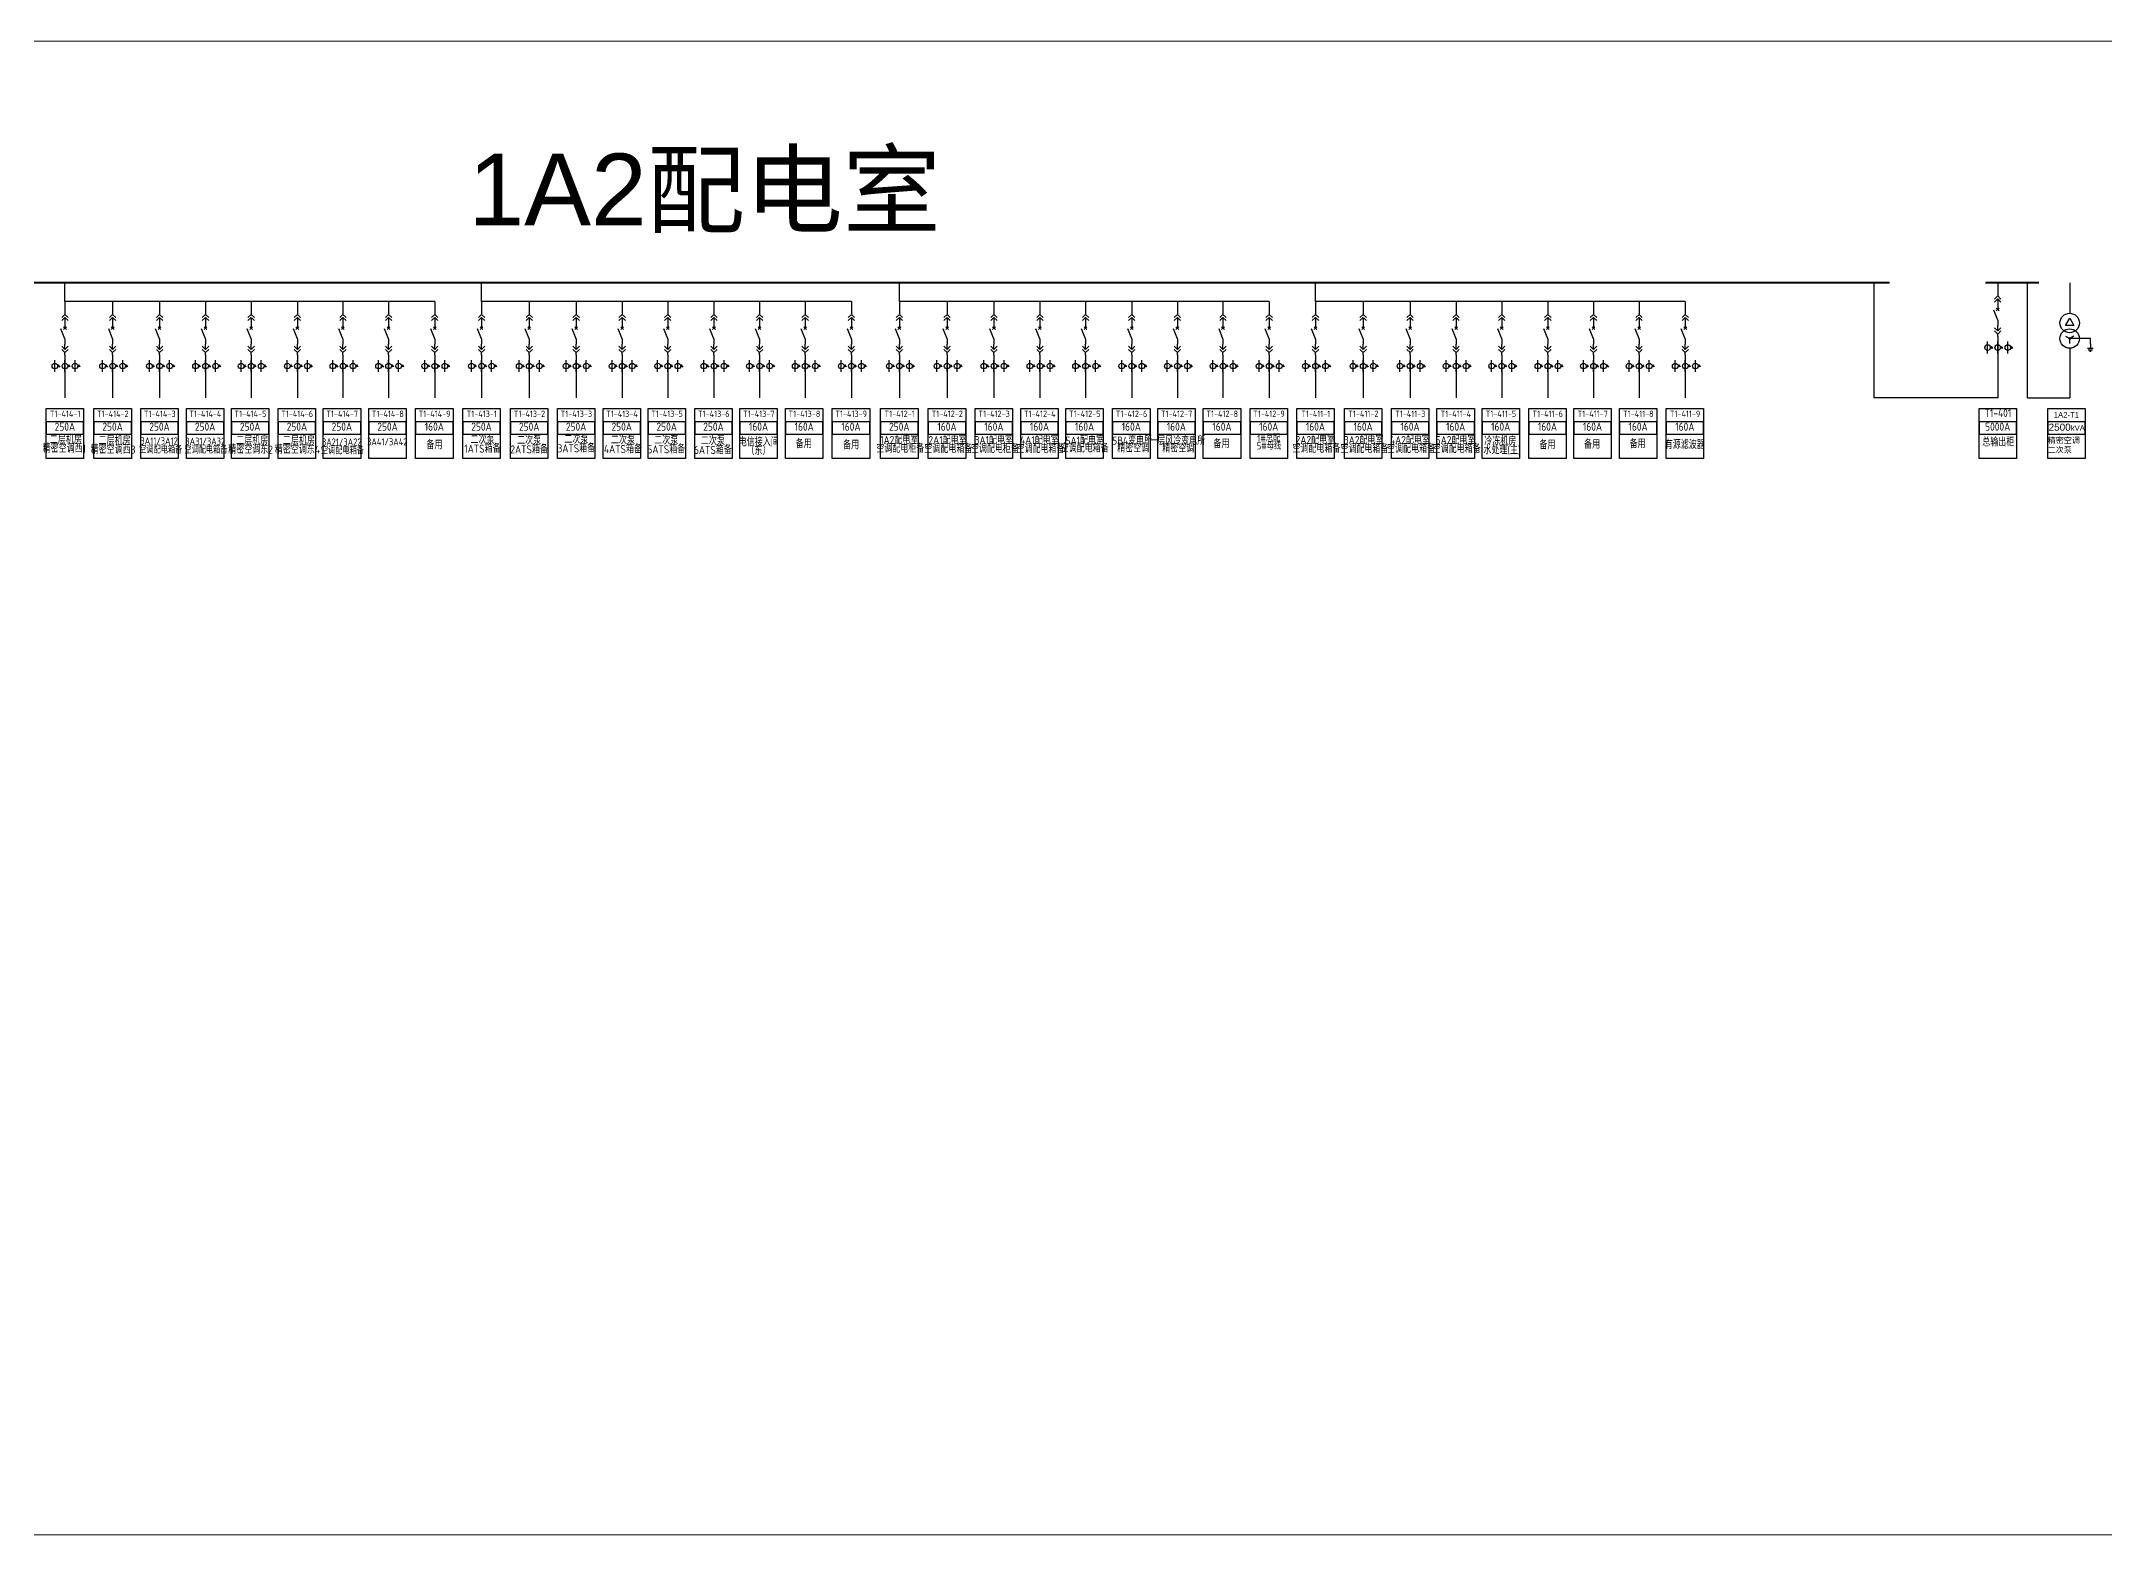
# Model space of a CAD drawing. Header units: millimetres. Extents: x -3460 to -460, y 6070 to 9130.
# Drawn here: x -1748.8 to -1461.6, y 8429.2 to 8637.1 of the extents above; entities that cross this region are included whole.
import ezdxf
from ezdxf.enums import TextEntityAlignment as Align

# ---------------------------------------------------------------- set-up
doc = ezdxf.new("R2010")
doc.units = ezdxf.units.MM
doc.header["$LTSCALE"] = 1000
doc.header["$MEASUREMENT"] = 0
doc.linetypes.add('CENTER', pattern=[2, 1.25, -0.25, 0.25, -0.25])
doc.linetypes.add('CONTINOUS', pattern=[0])
doc.styles.add('HZSONG', font='gbenor.shx', dxfattribs={"height": 1200, "bigfont": 'gbcbig.shx'})
doc.styles.get("Standard").update_dxf_attribs({"font": 'arial.ttf'})

# ---------------------------------------------------------------- blocks, each defined once
blk = doc.blocks.new('DYDQAA05')
at = {"color": 0}
blk.add_lwpolyline([(0, 0), (0, -7)], dxfattribs=at)
blk = doc.blocks.new('DYDQAA03')
at = {"color": 0}
for points in [[(0, 0), (0, -1.5)], [(-2.1, -3.6), (0, -1.5)], [(-2.1, -5.6), (0, -3.5)], [(2.1, -3.6), (0, -1.5)], [(2.1, -5.6), (0, -3.5)], [(0, -3.5), (0, -7)]]:
    blk.add_lwpolyline(points, dxfattribs=at)
blk = doc.blocks.new('DYDQAA09')
at = {"color": 0}
blk.add_lwpolyline([(0, 0), (0, -3.5)], dxfattribs=at)
blk.add_lwpolyline([(0, 0), (0, -3.5)], dxfattribs=at)
blk.add_lwpolyline([(0, 0), (0, -3.5)], dxfattribs=at)
blk.add_lwpolyline([(0, 0), (0, -3.5)], dxfattribs=at)
blk.add_lwpolyline([(0, 0), (0, -3.5)], dxfattribs=at)
blk.add_lwpolyline([(0, 0), (0, -3.5)], dxfattribs=at)
blk.add_lwpolyline([(0, 0), (0, -3.5)], dxfattribs=at)
blk.add_lwpolyline([(0, 0), (0, -3.5)], dxfattribs=at)
blk.add_lwpolyline([(0, 0), (0, -3.5)], dxfattribs=at)
blk = doc.blocks.new('DYDQ0201')
at = {"color": 0}
for points in [[(0.9, -0.9), (-0.9, 0.9)], [(-0.9, -0.9), (0.9, 0.9)], [(0, -7), (-2.6, -0.4)]]:
    blk.add_lwpolyline(points, dxfattribs=at)
blk = doc.blocks.new('DYDQAA04')
at = {"color": 0}
for points in [[(0, -3.5), (0, 0)], [(-2.1, -1.4), (0, -3.5)], [(-2.1, -3.4), (0, -5.5)], [(2.1, -1.4), (0, -3.5)], [(2.1, -3.4), (0, -5.5)], [(0, -7), (0, -5.5)]]:
    blk.add_lwpolyline(points, dxfattribs=at)
blk = doc.blocks.new('A$C03DD39B5')
for p, q in [((417, 475), (283, 392)), ((417, 422), (283, 339)), ((350, 333), (350, 467))]:
    blk.add_line(p, q)
blk.add_lwpolyline([(700, 167), (0, 167)])
blk.add_circle((350, 167), 167)

msp = doc.modelspace()

# ---------------------------------------------------------------- linework, layer by layer
for p, q in [((-1745.55, 8600.89, -2044.76), (-1745.55, 8603.47, -661.48)), ((-1745.55, 8600.89, -2044.76), (-1745.55, 8603.47, -661.48)), ((-1687.55, 8600.89, -2044.76), (-1687.55, 8603.47, -661.48)), ((-1687.55, 8600.89, -2044.76), (-1687.55, 8603.47, -661.48)), ((-1629.39, 8600.89, -2044.76), (-1629.39, 8603.47, -661.48)), ((-1629.39, 8600.89, -2044.76), (-1629.39, 8603.47, -661.48)), ((-1571.46, 8600.89, -2044.76), (-1571.46, 8603.47, -661.48)), ((-1571.46, 8600.89, -2044.76), (-1571.46, 8603.47, -661.48)), ((-1493.69, 8587.45, 156.41), (-1493.69, 8603.47, 156.41)), ((-1472.33, 8587.45, -3019.12), (-1472.33, 8603.47, -1233.73)), ((-1694.07, 8600.89, -2044.81), (-1745.55, 8600.89, -2044.81)), ((-1636.07, 8600.89, -2044.81), (-1687.55, 8600.89, -2044.81)), ((-1577.91, 8600.89, -2044.81), (-1629.39, 8600.89, -2044.81)), ((-1519.98, 8600.89, -2044.81), (-1571.46, 8600.89, -2044.81)), ((-1476.49, 8595.23, -817.9), (-1476.49, 8593.59, -817.9)), ((-1745.55, 8592.65, 156.41), (-1745.55, 8591.01, 156.41)), ((-1738.91, 8592.65, 156.41), (-1738.91, 8591.01, 156.41)), ((-1732.38, 8592.65, 156.41), (-1732.38, 8591.01, 156.41)), ((-1725.98, 8592.65, 156.41), (-1725.98, 8591.01, 156.41)), ((-1719.63, 8592.65, 156.41), (-1719.63, 8591.01, 156.41)), ((-1713.2, 8592.65, 156.41), (-1713.2, 8591.01, 156.41)), ((-1706.85, 8592.65, 156.41), (-1706.85, 8591.01, 156.41)), ((-1700.5, 8592.65, 156.41), (-1700.5, 8591.01, 156.41)), ((-1694.07, 8592.65, 156.41), (-1694.07, 8591.01, 156.41)), ((-1687.55, 8592.65, 156.41), (-1687.55, 8591.01, 156.41)), ((-1680.92, 8592.65, 156.41), (-1680.92, 8591.01, 156.41)), ((-1674.39, 8592.65, 156.41), (-1674.39, 8591.01, 156.41)), ((-1667.98, 8592.65, 156.41), (-1667.98, 8591.01, 156.41)), ((-1661.63, 8592.65, 156.41), (-1661.63, 8591.01, 156.41)), ((-1655.2, 8592.65, 156.41), (-1655.2, 8591.01, 156.41)), ((-1648.85, 8592.65, 156.41), (-1648.85, 8591.01, 156.41)), ((-1642.5, 8592.65, 156.41), (-1642.5, 8591.01, 156.41)), ((-1636.07, 8592.65, 156.41), (-1636.07, 8591.01, 156.41)), ((-1629.39, 8592.65, 156.41), (-1629.39, 8591.01, 156.41)), ((-1622.75, 8592.65, 156.41), (-1622.75, 8591.01, 156.41)), ((-1616.22, 8592.65, 156.41), (-1616.22, 8591.01, 156.41)), ((-1609.82, 8592.65, 156.41), (-1609.82, 8591.01, 156.41)), ((-1603.47, 8592.65, 156.41), (-1603.47, 8591.01, 156.41)), ((-1597.04, 8592.65, 156.41), (-1597.04, 8591.01, 156.41)), ((-1590.69, 8592.65, 156.41), (-1590.69, 8591.01, 156.41)), ((-1584.34, 8592.65, 156.41), (-1584.34, 8591.01, 156.41)), ((-1577.91, 8592.65, 156.41), (-1577.91, 8591.01, 156.41)), ((-1571.46, 8592.65, 156.41), (-1571.46, 8591.01, 156.41)), ((-1564.82, 8592.65, 156.41), (-1564.82, 8591.01, 156.41)), ((-1558.29, 8592.65, 156.41), (-1558.29, 8591.01, 156.41)), ((-1551.89, 8592.65, 156.41), (-1551.89, 8591.01, 156.41)), ((-1545.54, 8592.65, 156.41), (-1545.54, 8591.01, 156.41)), ((-1539.11, 8592.65, 156.41), (-1539.11, 8591.01, 156.41)), ((-1532.76, 8592.65, 156.41), (-1532.76, 8591.01, 156.41)), ((-1526.41, 8592.65, 156.41), (-1526.41, 8591.01, 156.41)), ((-1519.98, 8592.65, 156.41), (-1519.98, 8591.01, 156.41)), ((-1476.49, 8593.59, -817.9), (-1476.49, 8587.45, -817.9)), ((-1745.55, 8591.01, 156.41), (-1745.55, 8587.45, 156.41)), ((-1738.91, 8591.01, 156.41), (-1738.91, 8587.45, 156.41)), ((-1732.38, 8591.01, 156.41), (-1732.38, 8587.45, 156.41)), ((-1725.98, 8591.01, 156.41), (-1725.98, 8587.45, 156.41)), ((-1719.63, 8591.01, 156.41), (-1719.63, 8587.45, 156.41)), ((-1713.2, 8591.01, 156.41), (-1713.2, 8587.45, 156.41)), ((-1706.85, 8591.01, 156.41), (-1706.85, 8587.45, 156.41)), ((-1700.5, 8591.01, 156.41), (-1700.5, 8587.45, 156.41)), ((-1694.07, 8591.01, 156.41), (-1694.07, 8587.45, 156.41)), ((-1687.55, 8591.01, 156.41), (-1687.55, 8587.45, 156.41)), ((-1680.92, 8591.01, 156.41), (-1680.92, 8587.45, 156.41)), ((-1674.39, 8591.01, 156.41), (-1674.39, 8587.45, 156.41)), ((-1667.98, 8591.01, 156.41), (-1667.98, 8587.45, 156.41)), ((-1661.63, 8591.01, 156.41), (-1661.63, 8587.45, 156.41)), ((-1655.2, 8591.01, 156.41), (-1655.2, 8587.45, 156.41)), ((-1648.85, 8591.01, 156.41), (-1648.85, 8587.45, 156.41)), ((-1642.5, 8591.01, 156.41), (-1642.5, 8587.45, 156.41)), ((-1636.07, 8591.01, 156.41), (-1636.07, 8587.45, 156.41)), ((-1629.39, 8591.01, 156.41), (-1629.39, 8587.45, 156.41)), ((-1622.75, 8591.01, 156.41), (-1622.75, 8587.45, 156.41)), ((-1616.22, 8591.01, 156.41), (-1616.22, 8587.45, 156.41)), ((-1609.82, 8591.01, 156.41), (-1609.82, 8587.45, 156.41)), ((-1603.47, 8591.01, 156.41), (-1603.47, 8587.45, 156.41)), ((-1597.04, 8591.01, 156.41), (-1597.04, 8587.45, 156.41)), ((-1590.69, 8591.01, 156.41), (-1590.69, 8587.45, 156.41)), ((-1584.34, 8591.01, 156.41), (-1584.34, 8587.45, 156.41)), ((-1577.91, 8591.01, 156.41), (-1577.91, 8587.45, 156.41)), ((-1571.46, 8591.01, 156.41), (-1571.46, 8587.45, 156.41)), ((-1564.82, 8591.01, 156.41), (-1564.82, 8587.45, 156.41)), ((-1558.29, 8591.01, 156.41), (-1558.29, 8587.45, 156.41)), ((-1551.89, 8591.01, 156.41), (-1551.89, 8587.45, 156.41)), ((-1545.54, 8591.01, 156.41), (-1545.54, 8587.45, 156.41)), ((-1539.11, 8591.01, 156.41), (-1539.11, 8587.45, 156.41)), ((-1532.76, 8591.01, 156.41), (-1532.76, 8587.45, 156.41)), ((-1526.41, 8591.01, 156.41), (-1526.41, 8587.45, 156.41)), ((-1519.98, 8591.01, 156.41), (-1519.98, 8587.45, 156.41)), ((-1476.49, 8587.45, 156.41), (-1493.69, 8587.45, 156.41)), ((-1472.33, 8587.45, -3019.12), (-1466.47, 8587.45, -3019.12)), ((-1522.64, 8585.96, -661.53), (-1517.43, 8585.96, -661.53))]:
    msp.add_line(p, q)
at = {"color": 0}
for p, q in [((-1466.47, 8603.47, 1591.82), (-1466.47, 8599.23, -3019.12)), ((-1467.06, 8597.54, -3019.12), (-1466.47, 8598.55, -3019.12)), ((-1467.06, 8597.54, -3019.12), (-1466.47, 8598.55, -3019.12)), ((-1466.47, 8598.55, -3019.12), (-1465.89, 8597.54, -3019.12)), ((-1465.89, 8597.54, -3019.12), (-1467.06, 8597.54, -3019.12)), ((-1467.06, 8596.05, -3019.12), (-1466.47, 8595.71, -3019.12)), ((-1466.48, 8595.81, -3019.12), (-1466.57, 8595.72, -3019.12)), ((-1466.44, 8595.81, -3019.12), (-1466.57, 8595.68, -3019.12)), ((-1466.42, 8595.8, -3019.12), (-1466.56, 8595.66, -3019.12)), ((-1466.51, 8595.8, -3019.12), (-1466.56, 8595.75, -3019.12)), ((-1466.4, 8595.78, -3019.12), (-1466.54, 8595.63, -3019.12)), ((-1466.39, 8595.76, -3019.12), (-1466.52, 8595.62, -3019.12)), ((-1466.37, 8595.73, -3019.12), (-1466.49, 8595.61, -3019.12)), ((-1465.89, 8596.05, -3019.12), (-1466.47, 8595.71, -3019.12)), ((-1466.37, 8595.71, -3019.12), (-1466.47, 8595.61, -3019.12)), ((-1466.47, 8595.03, -3019.12), (-1466.47, 8595.71, -3019.12)), ((-1463.58, 8595.71, -3019.12), (-1466.47, 8595.71, -3019.12)), ((-1466.47, 8594.36, -3019.12), (-1466.47, 8587.45, -3019.12))]:
    msp.add_line(p, q, dxfattribs=at)
at = {"color": 7, "linetype": 'CENTER', "ltscale": 0.5}
msp.add_line((-1463.58, 8594.97, -3019.12), (-1463.58, 8595.71, -3019.12), dxfattribs=at)
at = {"color": 7}
for p, q in [((-1463.99, 8594.36, -3019.12), (-1463.18, 8594.36, -3019.12)), ((-1463.89, 8594.15, -3019.12), (-1463.28, 8594.15, -3019.12)), ((-1463.69, 8593.95, -3019.12), (-1463.48, 8593.95, -3019.12))]:
    msp.add_line(p, q, dxfattribs=at)
at = {"color": 1, "lineweight": 13, "ltscale": 0.001071}
msp.add_lwpolyline([(-2600.55, 8637.09), (-1439.27, 8637.09), (-1439.27, 8429.22), (-2600.55, 8429.22)], close=True, dxfattribs=at)
at = {"color": 1, "lineweight": 40, "ltscale": 100}
for points, elevation in [([(-1491.57, 8603.47), (-1873.65, 8603.47), (-1873.65, 8603.47)], -661.48), ([(-1470.78, 8603.47), (-1478.15, 8603.47), (-1478.15, 8603.47)], -817.9)]:
    msp.add_lwpolyline(points, dxfattribs=dict(at, elevation=elevation))
at = {"color": 7, "elevation": -3019.12}
msp.add_lwpolyline([(-1463.58, 8594.97), (-1463.58, 8594.36)], dxfattribs=at)
for points, elevation in [([(-1748.16, 8585.96), (-1742.95, 8585.96), (-1742.95, 8579.01), (-1748.16, 8579.01)], -661.53), ([(-1748.16, 8582.41), (-1742.95, 8582.41), (-1742.95, 8584.14), (-1748.16, 8584.14)], -661.53), ([(-1741.52, 8585.96), (-1736.31, 8585.96), (-1736.31, 8579.01), (-1741.52, 8579.01)], -661.53), ([(-1741.52, 8582.41), (-1736.31, 8582.41), (-1736.31, 8584.14), (-1741.52, 8584.14)], -661.53), ([(-1734.99, 8585.96), (-1729.78, 8585.96), (-1729.78, 8579.01), (-1734.99, 8579.01)], -661.53), ([(-1734.99, 8582.41), (-1729.78, 8582.41), (-1729.78, 8584.14), (-1734.99, 8584.14)], -661.53), ([(-1728.64, 8585.96), (-1723.43, 8585.96), (-1723.43, 8579.01), (-1728.64, 8579.01)], -661.53), ([(-1728.64, 8582.41), (-1723.43, 8582.41), (-1723.43, 8584.14), (-1728.64, 8584.14)], -661.53), ([(-1722.37, 8585.96), (-1717.16, 8585.96), (-1717.16, 8579.01), (-1722.37, 8579.01)], -661.53), ([(-1722.37, 8582.41), (-1717.16, 8582.41), (-1717.16, 8584.14), (-1722.37, 8584.14)], -661.53), ([(-1715.86, 8585.96), (-1710.65, 8585.96), (-1710.65, 8579.01), (-1715.86, 8579.01)], -661.53), ([(-1715.86, 8582.41), (-1710.65, 8582.41), (-1710.65, 8584.14), (-1715.86, 8584.14)], -661.53), ([(-1709.59, 8585.96), (-1704.38, 8585.96), (-1704.38, 8579.01), (-1709.59, 8579.01)], -661.53), ([(-1709.59, 8582.41), (-1704.38, 8582.41), (-1704.38, 8584.14), (-1709.59, 8584.14)], -661.53), ([(-1703.24, 8585.96), (-1698.03, 8585.96), (-1698.03, 8579.01), (-1703.24, 8579.01)], -661.53), ([(-1703.24, 8582.41), (-1698.03, 8582.41), (-1698.03, 8584.14), (-1703.24, 8584.14)], -661.53), ([(-1696.73, 8585.96), (-1691.52, 8585.96), (-1691.52, 8579.01), (-1696.73, 8579.01)], -661.53), ([(-1696.73, 8582.41), (-1691.52, 8582.41), (-1691.52, 8584.14), (-1696.73, 8584.14)], -661.53), ([(-1690.16, 8585.96), (-1684.95, 8585.96), (-1684.95, 8579.01), (-1690.16, 8579.01)], -661.53), ([(-1690.16, 8582.41), (-1684.95, 8582.41), (-1684.95, 8584.14), (-1690.16, 8584.14)], -661.53), ([(-1683.52, 8585.96), (-1678.31, 8585.96), (-1678.31, 8579.01), (-1683.52, 8579.01)], -661.53), ([(-1683.52, 8582.41), (-1678.31, 8582.41), (-1678.31, 8584.14), (-1683.52, 8584.14)], -661.53), ([(-1676.99, 8585.96), (-1671.78, 8585.96), (-1671.78, 8579.01), (-1676.99, 8579.01)], -661.53), ([(-1676.99, 8582.41), (-1671.78, 8582.41), (-1671.78, 8584.14), (-1676.99, 8584.14)], -661.53), ([(-1670.64, 8585.96), (-1665.43, 8585.96), (-1665.43, 8579.01), (-1670.64, 8579.01)], -661.53), ([(-1670.64, 8582.41), (-1665.43, 8582.41), (-1665.43, 8584.14), (-1670.64, 8584.14)], -661.53), ([(-1664.37, 8585.96), (-1659.16, 8585.96), (-1659.16, 8579.01), (-1664.37, 8579.01)], -661.53), ([(-1664.37, 8582.41), (-1659.16, 8582.41), (-1659.16, 8584.14), (-1664.37, 8584.14)], -661.53), ([(-1657.86, 8585.96), (-1652.65, 8585.96), (-1652.65, 8579.01), (-1657.86, 8579.01)], -661.53), ([(-1657.86, 8582.41), (-1652.65, 8582.41), (-1652.65, 8584.14), (-1657.86, 8584.14)], -661.53), ([(-1651.59, 8585.96), (-1646.39, 8585.96), (-1646.39, 8579.01), (-1651.59, 8579.01)], -661.53), ([(-1651.59, 8582.41), (-1646.39, 8582.41), (-1646.39, 8584.14), (-1651.59, 8584.14)], -661.53), ([(-1645.24, 8585.96), (-1640.03, 8585.96), (-1640.03, 8579.01), (-1645.24, 8579.01)], -661.53), ([(-1645.24, 8582.41), (-1640.03, 8582.41), (-1640.03, 8584.14), (-1645.24, 8584.14)], -661.53), ([(-1638.73, 8585.96), (-1633.52, 8585.96), (-1633.52, 8579.01), (-1638.73, 8579.01)], -661.53), ([(-1638.73, 8582.41), (-1633.52, 8582.41), (-1633.52, 8584.14), (-1638.73, 8584.14)], -661.53), ([(-1632, 8585.96), (-1626.79, 8585.96), (-1626.79, 8579.01), (-1632, 8579.01)], -661.53), ([(-1632, 8582.41), (-1626.79, 8582.41), (-1626.79, 8584.14), (-1632, 8584.14)], -661.53), ([(-1625.36, 8585.96), (-1620.15, 8585.96), (-1620.15, 8579.01), (-1625.36, 8579.01)], -661.53), ([(-1625.36, 8582.41), (-1620.15, 8582.41), (-1620.15, 8584.14), (-1625.36, 8584.14)], -661.53), ([(-1618.83, 8585.96), (-1613.62, 8585.96), (-1613.62, 8579.01), (-1618.83, 8579.01)], -661.53), ([(-1618.83, 8582.41), (-1613.62, 8582.41), (-1613.62, 8584.14), (-1618.83, 8584.14)], -661.53), ([(-1612.48, 8585.96), (-1607.27, 8585.96), (-1607.27, 8579.01), (-1612.48, 8579.01)], -661.53), ([(-1612.48, 8582.41), (-1607.27, 8582.41), (-1607.27, 8584.14), (-1612.48, 8584.14)], -661.53), ([(-1606.21, 8585.96), (-1601, 8585.96), (-1601, 8579.01), (-1606.21, 8579.01)], -661.53), ([(-1606.21, 8582.41), (-1601, 8582.41), (-1601, 8584.14), (-1606.21, 8584.14)], -661.53), ([(-1599.7, 8585.96), (-1594.49, 8585.96), (-1594.49, 8579.01), (-1599.7, 8579.01)], -661.53), ([(-1599.7, 8582.41), (-1594.49, 8582.41), (-1594.49, 8584.14), (-1599.7, 8584.14)], -661.53), ([(-1593.43, 8585.96), (-1588.22, 8585.96), (-1588.22, 8579.01), (-1593.43, 8579.01)], -661.53), ([(-1593.43, 8582.41), (-1588.22, 8582.41), (-1588.22, 8584.14), (-1593.43, 8584.14)], -661.53), ([(-1587.08, 8585.96), (-1581.87, 8585.96), (-1581.87, 8579.01), (-1587.08, 8579.01)], -661.53), ([(-1587.08, 8582.41), (-1581.87, 8582.41), (-1581.87, 8584.14), (-1587.08, 8584.14)], -661.53), ([(-1580.57, 8585.96), (-1575.36, 8585.96), (-1575.36, 8579.01), (-1580.57, 8579.01)], -661.53), ([(-1580.57, 8582.41), (-1575.36, 8582.41), (-1575.36, 8584.14), (-1580.57, 8584.14)], -661.53), ([(-1574.07, 8585.96), (-1568.86, 8585.96), (-1568.86, 8579.01), (-1574.07, 8579.01)], -661.53), ([(-1574.07, 8582.41), (-1568.86, 8582.41), (-1568.86, 8584.14), (-1574.07, 8584.14)], -661.53), ([(-1567.43, 8585.96), (-1562.22, 8585.96), (-1562.22, 8579.01), (-1567.43, 8579.01)], -661.53), ([(-1567.43, 8582.41), (-1562.22, 8582.41), (-1562.22, 8584.14), (-1567.43, 8584.14)], -661.53), ([(-1560.9, 8585.96), (-1555.69, 8585.96), (-1555.69, 8579.01), (-1560.9, 8579.01)], -661.53), ([(-1560.9, 8582.41), (-1555.69, 8582.41), (-1555.69, 8584.14), (-1560.9, 8584.14)], -661.53), ([(-1554.55, 8585.96), (-1549.34, 8585.96), (-1549.34, 8579.01), (-1554.55, 8579.01)], -661.53), ([(-1554.55, 8582.41), (-1549.34, 8582.41), (-1549.34, 8584.14), (-1554.55, 8584.14)], -661.53), ([(-1548.28, 8585.96), (-1543.07, 8585.96), (-1543.07, 8579.01), (-1548.28, 8579.01)], -661.53), ([(-1548.28, 8582.41), (-1543.07, 8582.41), (-1543.07, 8584.14), (-1548.28, 8584.14)], -661.53), ([(-1541.77, 8585.96), (-1536.56, 8585.96), (-1536.56, 8579.01), (-1541.77, 8579.01)], -661.53), ([(-1541.77, 8582.41), (-1536.56, 8582.41), (-1536.56, 8584.14), (-1541.77, 8584.14)], -661.53), ([(-1535.5, 8585.96), (-1530.29, 8585.96), (-1530.29, 8579.01), (-1535.5, 8579.01)], -661.53), ([(-1535.5, 8582.41), (-1530.29, 8582.41), (-1530.29, 8584.14), (-1535.5, 8584.14)], -661.53), ([(-1529.15, 8585.96), (-1523.94, 8585.96), (-1523.94, 8579.01), (-1529.15, 8579.01)], -661.53), ([(-1529.15, 8582.41), (-1523.94, 8582.41), (-1523.94, 8584.14), (-1529.15, 8584.14)], -661.53), ([(-1522.64, 8582.41), (-1517.43, 8582.41), (-1517.43, 8584.14), (-1522.64, 8584.14)], -661.53), ([(-1479.09, 8585.96), (-1473.88, 8585.96), (-1473.88, 8579.01), (-1479.09, 8579.01)], -1635.84), ([(-1479.09, 8582.41), (-1473.88, 8582.41), (-1473.88, 8584.14), (-1479.09, 8584.14)], -1635.84), ([(-1469.53, 8585.96), (-1464.32, 8585.96), (-1464.32, 8579.01), (-1469.53, 8579.01)], -1479.42), ([(-1469.53, 8582.41), (-1464.32, 8582.41), (-1464.32, 8584.14), (-1469.53, 8584.14)], -1479.42)]:
    msp.add_lwpolyline(points, close=True, dxfattribs=dict(elevation=elevation))
at = {"elevation": -661.53}
msp.add_lwpolyline([(-1517.43, 8585.96), (-1517.43, 8579.01), (-1522.64, 8579.01), (-1522.64, 8585.96)], dxfattribs=at)
at = {"color": 0, "linetype": 'CONTINOUS'}
for centre in [(-1466.47, 8597.88, -3019.12), (-1466.47, 8595.71, -3019.12)]:
    msp.add_circle(centre, 1.35, dxfattribs=at)
at = {"color": 0}
msp.add_circle((-1466.47, 8595.71, -3019.12), 0.101, dxfattribs=at)

# ---------------------------------------------------------------- block references
at = {"xscale": 0.2128962921302706, "yscale": 0.2128962921302706, "zscale": 0.2128962921302706}
for name, p in [('DYDQAA05', (-1476.49, 8603.47, -3019.12)), ('DYDQAA05', (-1745.55, 8600.89, -2044.81)), ('DYDQAA05', (-1738.91, 8600.89, -2044.81)), ('DYDQAA05', (-1732.38, 8600.89, -2044.81)), ('DYDQAA05', (-1725.98, 8600.89, -2044.81)), ('DYDQAA05', (-1719.63, 8600.89, -2044.81)), ('DYDQAA05', (-1713.2, 8600.89, -2044.81)), ('DYDQAA05', (-1706.85, 8600.89, -2044.81)), ('DYDQAA05', (-1700.5, 8600.89, -2044.81)), ('DYDQAA05', (-1694.07, 8600.89, -2044.81)), ('DYDQAA05', (-1687.55, 8600.89, -2044.81)), ('DYDQAA05', (-1680.92, 8600.89, -2044.81)), ('DYDQAA05', (-1674.39, 8600.89, -2044.81)), ('DYDQAA05', (-1667.98, 8600.89, -2044.81)), ('DYDQAA05', (-1661.63, 8600.89, -2044.81)), ('DYDQAA05', (-1655.2, 8600.89, -2044.81)), ('DYDQAA05', (-1648.85, 8600.89, -2044.81)), ('DYDQAA05', (-1642.5, 8600.89, -2044.81)), ('DYDQAA05', (-1636.07, 8600.89, -2044.81)), ('DYDQAA05', (-1629.39, 8600.89, -2044.81)), ('DYDQAA05', (-1622.75, 8600.89, -2044.81)), ('DYDQAA05', (-1616.22, 8600.89, -2044.81)), ('DYDQAA05', (-1609.82, 8600.89, -2044.81)), ('DYDQAA05', (-1603.47, 8600.89, -2044.81)), ('DYDQAA05', (-1597.04, 8600.89, -2044.81)), ('DYDQAA05', (-1590.69, 8600.89, -2044.81)), ('DYDQAA05', (-1584.34, 8600.89, -2044.81)), ('DYDQAA05', (-1577.91, 8600.89, -2044.81)), ('DYDQAA05', (-1571.46, 8600.89, -2044.81)), ('DYDQAA05', (-1564.82, 8600.89, -2044.81)), ('DYDQAA05', (-1558.29, 8600.89, -2044.81)), ('DYDQAA05', (-1551.89, 8600.89, -2044.81)), ('DYDQAA05', (-1545.54, 8600.89, -2044.81)), ('DYDQAA05', (-1539.11, 8600.89, -2044.81)), ('DYDQAA05', (-1532.76, 8600.89, -2044.81)), ('DYDQAA05', (-1526.41, 8600.89, -2044.81)), ('DYDQAA05', (-1519.98, 8600.89, -2044.81)), ('DYDQAA03', (-1476.49, 8601.98, -3019.12)), ('DYDQAA03', (-1745.55, 8599.4, -2044.81)), ('DYDQAA09', (-1745.55, 8597.91, -2044.81)), ('DYDQAA03', (-1738.91, 8599.4, -2044.81)), ('DYDQAA09', (-1738.91, 8597.91, -2044.81)), ('DYDQAA03', (-1732.38, 8599.4, -2044.81)), ('DYDQAA09', (-1732.38, 8597.91, -2044.81)), ('DYDQAA03', (-1725.98, 8599.4, -2044.81)), ('DYDQAA09', (-1725.98, 8597.91, -2044.81)), ('DYDQAA03', (-1719.63, 8599.4, -2044.81)), ('DYDQAA09', (-1719.63, 8597.91, -2044.81)), ('DYDQAA03', (-1713.2, 8599.4, -2044.81)), ('DYDQAA09', (-1713.2, 8597.91, -2044.81)), ('DYDQAA03', (-1706.85, 8599.4, -2044.81)), ('DYDQAA09', (-1706.85, 8597.91, -2044.81)), ('DYDQAA03', (-1700.5, 8599.4, -2044.81)), ('DYDQAA09', (-1700.5, 8597.91, -2044.81)), ('DYDQAA03', (-1694.07, 8599.4, -2044.81)), ('DYDQAA09', (-1694.07, 8597.91, -2044.81)), ('DYDQAA03', (-1687.55, 8599.4, -2044.81)), ('DYDQAA09', (-1687.55, 8597.91, -2044.81)), ('DYDQAA03', (-1680.92, 8599.4, -2044.81)), ('DYDQAA09', (-1680.92, 8597.91, -2044.81)), ('DYDQAA03', (-1674.39, 8599.4, -2044.81)), ('DYDQAA09', (-1674.39, 8597.91, -2044.81)), ('DYDQAA03', (-1667.98, 8599.4, -2044.81)), ('DYDQAA09', (-1667.98, 8597.91, -2044.81)), ('DYDQAA03', (-1661.63, 8599.4, -2044.81)), ('DYDQAA09', (-1661.63, 8597.91, -2044.81)), ('DYDQAA03', (-1655.2, 8599.4, -2044.81)), ('DYDQAA09', (-1655.2, 8597.91, -2044.81)), ('DYDQAA03', (-1648.85, 8599.4, -2044.81)), ('DYDQAA09', (-1648.85, 8597.91, -2044.81)), ('DYDQAA03', (-1642.5, 8599.4, -2044.81)), ('DYDQAA09', (-1642.5, 8597.91, -2044.81)), ('DYDQAA03', (-1636.07, 8599.4, -2044.81)), ('DYDQAA09', (-1636.07, 8597.91, -2044.81)), ('DYDQAA03', (-1629.39, 8599.4, -2044.81)), ('DYDQAA09', (-1629.39, 8597.91, -2044.81)), ('DYDQAA03', (-1622.75, 8599.4, -2044.81)), ('DYDQAA09', (-1622.75, 8597.91, -2044.81)), ('DYDQAA03', (-1616.22, 8599.4, -2044.81)), ('DYDQAA09', (-1616.22, 8597.91, -2044.81)), ('DYDQAA03', (-1609.82, 8599.4, -2044.81)), ('DYDQAA09', (-1609.82, 8597.91, -2044.81)), ('DYDQAA03', (-1603.47, 8599.4, -2044.81)), ('DYDQAA09', (-1603.47, 8597.91, -2044.81)), ('DYDQAA03', (-1597.04, 8599.4, -2044.81)), ('DYDQAA09', (-1597.04, 8597.91, -2044.81)), ('DYDQAA03', (-1590.69, 8599.4, -2044.81)), ('DYDQAA09', (-1590.69, 8597.91, -2044.81)), ('DYDQAA03', (-1584.34, 8599.4, -2044.81)), ('DYDQAA09', (-1584.34, 8597.91, -2044.81)), ('DYDQAA03', (-1577.91, 8599.4, -2044.81)), ('DYDQAA09', (-1577.91, 8597.91, -2044.81)), ('DYDQAA03', (-1571.46, 8599.4, -2044.81)), ('DYDQAA09', (-1571.46, 8597.91, -2044.81)), ('DYDQAA03', (-1564.82, 8599.4, -2044.81)), ('DYDQAA09', (-1564.82, 8597.91, -2044.81)), ('DYDQAA03', (-1558.29, 8599.4, -2044.81)), ('DYDQAA09', (-1558.29, 8597.91, -2044.81)), ('DYDQAA03', (-1551.89, 8599.4, -2044.81)), ('DYDQAA09', (-1551.89, 8597.91, -2044.81)), ('DYDQAA03', (-1545.54, 8599.4, -2044.81)), ('DYDQAA09', (-1545.54, 8597.91, -2044.81)), ('DYDQAA03', (-1539.11, 8599.4, -2044.81)), ('DYDQAA09', (-1539.11, 8597.91, -2044.81)), ('DYDQAA03', (-1532.76, 8599.4, -2044.81)), ('DYDQAA09', (-1532.76, 8597.91, -2044.81)), ('DYDQAA03', (-1526.41, 8599.4, -2044.81)), ('DYDQAA09', (-1526.41, 8597.91, -2044.81)), ('DYDQAA03', (-1519.98, 8599.4, -2044.81)), ('DYDQAA09', (-1519.98, 8597.91, -2044.81)), ('DYDQ0201', (-1476.49, 8599.75, -3019.12)), ('DYDQAA09', (-1476.49, 8600.49, -3019.12)), ('DYDQAA09', (-1476.49, 8598.26, -3019.12)), ('DYDQ0201', (-1745.55, 8597.17, -2044.81)), ('DYDQAA04', (-1745.55, 8594.93, -2044.81)), ('DYDQAA09', (-1745.55, 8595.68, -2044.81)), ('DYDQ0201', (-1738.91, 8597.17, -2044.81)), ('DYDQAA04', (-1738.91, 8594.93, -2044.81)), ('DYDQAA09', (-1738.91, 8595.68, -2044.81)), ('DYDQ0201', (-1732.38, 8597.17, -2044.81)), ('DYDQAA04', (-1732.38, 8594.93, -2044.81)), ('DYDQAA09', (-1732.38, 8595.68, -2044.81)), ('DYDQ0201', (-1725.98, 8597.17, -2044.81)), ('DYDQAA04', (-1725.98, 8594.93, -2044.81)), ('DYDQAA09', (-1725.98, 8595.68, -2044.81)), ('DYDQ0201', (-1719.63, 8597.17, -2044.81)), ('DYDQAA04', (-1719.63, 8594.93, -2044.81)), ('DYDQAA09', (-1719.63, 8595.68, -2044.81)), ('DYDQ0201', (-1713.2, 8597.17, -2044.81)), ('DYDQAA04', (-1713.2, 8594.93, -2044.81)), ('DYDQAA09', (-1713.2, 8595.68, -2044.81)), ('DYDQ0201', (-1706.85, 8597.17, -2044.81)), ('DYDQAA04', (-1706.85, 8594.93, -2044.81)), ('DYDQAA09', (-1706.85, 8595.68, -2044.81)), ('DYDQ0201', (-1700.5, 8597.17, -2044.81)), ('DYDQAA04', (-1700.5, 8594.93, -2044.81)), ('DYDQAA09', (-1700.5, 8595.68, -2044.81)), ('DYDQ0201', (-1694.07, 8597.17, -2044.81)), ('DYDQAA04', (-1694.07, 8594.93, -2044.81)), ('DYDQAA09', (-1694.07, 8595.68, -2044.81)), ('DYDQ0201', (-1687.55, 8597.17, -2044.81)), ('DYDQAA04', (-1687.55, 8594.93, -2044.81)), ('DYDQAA09', (-1687.55, 8595.68, -2044.81)), ('DYDQ0201', (-1680.92, 8597.17, -2044.81)), ('DYDQAA04', (-1680.92, 8594.93, -2044.81)), ('DYDQAA09', (-1680.92, 8595.68, -2044.81)), ('DYDQ0201', (-1674.39, 8597.17, -2044.81)), ('DYDQAA04', (-1674.39, 8594.93, -2044.81)), ('DYDQAA09', (-1674.39, 8595.68, -2044.81)), ('DYDQ0201', (-1667.98, 8597.17, -2044.81)), ('DYDQAA04', (-1667.98, 8594.93, -2044.81)), ('DYDQAA09', (-1667.98, 8595.68, -2044.81)), ('DYDQ0201', (-1661.63, 8597.17, -2044.81)), ('DYDQAA04', (-1661.63, 8594.93, -2044.81)), ('DYDQAA09', (-1661.63, 8595.68, -2044.81)), ('DYDQ0201', (-1655.2, 8597.17, -2044.81)), ('DYDQAA04', (-1655.2, 8594.93, -2044.81)), ('DYDQAA09', (-1655.2, 8595.68, -2044.81)), ('DYDQ0201', (-1648.85, 8597.17, -2044.81)), ('DYDQAA04', (-1648.85, 8594.93, -2044.81)), ('DYDQAA09', (-1648.85, 8595.68, -2044.81)), ('DYDQ0201', (-1642.5, 8597.17, -2044.81)), ('DYDQAA04', (-1642.5, 8594.93, -2044.81)), ('DYDQAA09', (-1642.5, 8595.68, -2044.81)), ('DYDQ0201', (-1636.07, 8597.17, -2044.81)), ('DYDQAA04', (-1636.07, 8594.93, -2044.81)), ('DYDQAA09', (-1636.07, 8595.68, -2044.81)), ('DYDQ0201', (-1629.39, 8597.17, -2044.81)), ('DYDQAA04', (-1629.39, 8594.93, -2044.81)), ('DYDQAA09', (-1629.39, 8595.68, -2044.81)), ('DYDQ0201', (-1622.75, 8597.17, -2044.81)), ('DYDQAA04', (-1622.75, 8594.93, -2044.81)), ('DYDQAA09', (-1622.75, 8595.68, -2044.81)), ('DYDQ0201', (-1616.22, 8597.17, -2044.81)), ('DYDQAA04', (-1616.22, 8594.93, -2044.81)), ('DYDQAA09', (-1616.22, 8595.68, -2044.81)), ('DYDQ0201', (-1609.82, 8597.17, -2044.81)), ('DYDQAA04', (-1609.82, 8594.93, -2044.81)), ('DYDQAA09', (-1609.82, 8595.68, -2044.81)), ('DYDQ0201', (-1603.47, 8597.17, -2044.81)), ('DYDQAA04', (-1603.47, 8594.93, -2044.81)), ('DYDQAA09', (-1603.47, 8595.68, -2044.81)), ('DYDQ0201', (-1597.04, 8597.17, -2044.81)), ('DYDQAA04', (-1597.04, 8594.93, -2044.81)), ('DYDQAA09', (-1597.04, 8595.68, -2044.81)), ('DYDQ0201', (-1590.69, 8597.17, -2044.81)), ('DYDQAA04', (-1590.69, 8594.93, -2044.81)), ('DYDQAA09', (-1590.69, 8595.68, -2044.81)), ('DYDQ0201', (-1584.34, 8597.17, -2044.81)), ('DYDQAA04', (-1584.34, 8594.93, -2044.81)), ('DYDQAA09', (-1584.34, 8595.68, -2044.81)), ('DYDQ0201', (-1577.91, 8597.17, -2044.81)), ('DYDQAA04', (-1577.91, 8594.93, -2044.81)), ('DYDQAA09', (-1577.91, 8595.68, -2044.81)), ('DYDQ0201', (-1571.46, 8597.17, -2044.81)), ('DYDQAA04', (-1571.46, 8594.93, -2044.81)), ('DYDQAA09', (-1571.46, 8595.68, -2044.81)), ('DYDQ0201', (-1564.82, 8597.17, -2044.81)), ('DYDQAA04', (-1564.82, 8594.93, -2044.81)), ('DYDQAA09', (-1564.82, 8595.68, -2044.81)), ('DYDQ0201', (-1558.29, 8597.17, -2044.81)), ('DYDQAA04', (-1558.29, 8594.93, -2044.81)), ('DYDQAA09', (-1558.29, 8595.68, -2044.81)), ('DYDQ0201', (-1551.89, 8597.17, -2044.81)), ('DYDQAA04', (-1551.89, 8594.93, -2044.81)), ('DYDQAA09', (-1551.89, 8595.68, -2044.81)), ('DYDQ0201', (-1545.54, 8597.17, -2044.81)), ('DYDQAA04', (-1545.54, 8594.93, -2044.81)), ('DYDQAA09', (-1545.54, 8595.68, -2044.81)), ('DYDQ0201', (-1539.11, 8597.17, -2044.81)), ('DYDQAA04', (-1539.11, 8594.93, -2044.81)), ('DYDQAA09', (-1539.11, 8595.68, -2044.81)), ('DYDQ0201', (-1532.76, 8597.17, -2044.81)), ('DYDQAA04', (-1532.76, 8594.93, -2044.81)), ('DYDQAA09', (-1532.76, 8595.68, -2044.81)), ('DYDQ0201', (-1526.41, 8597.17, -2044.81)), ('DYDQAA04', (-1526.41, 8594.93, -2044.81)), ('DYDQAA09', (-1526.41, 8595.68, -2044.81)), ('DYDQ0201', (-1519.98, 8597.17, -2044.81)), ('DYDQAA04', (-1519.98, 8594.93, -2044.81)), ('DYDQAA09', (-1519.98, 8595.68, -2044.81)), ('DYDQAA04', (-1476.49, 8597.51, -3019.12)), ('DYDQAA09', (-1476.49, 8596.02, -3019.12)), ('DYDQAA09', (-1745.55, 8593.44, -2044.81)), ('DYDQAA09', (-1738.91, 8593.44, -2044.81)), ('DYDQAA09', (-1732.38, 8593.44, -2044.81)), ('DYDQAA09', (-1725.98, 8593.44, -2044.81)), ('DYDQAA09', (-1719.63, 8593.44, -2044.81)), ('DYDQAA09', (-1713.2, 8593.44, -2044.81)), ('DYDQAA09', (-1706.85, 8593.44, -2044.81)), ('DYDQAA09', (-1700.5, 8593.44, -2044.81)), ('DYDQAA09', (-1694.07, 8593.44, -2044.81)), ('DYDQAA09', (-1687.55, 8593.44, -2044.81)), ('DYDQAA09', (-1680.92, 8593.44, -2044.81)), ('DYDQAA09', (-1674.39, 8593.44, -2044.81)), ('DYDQAA09', (-1667.98, 8593.44, -2044.81)), ('DYDQAA09', (-1661.63, 8593.44, -2044.81)), ('DYDQAA09', (-1655.2, 8593.44, -2044.81)), ('DYDQAA09', (-1648.85, 8593.44, -2044.81)), ('DYDQAA09', (-1642.5, 8593.44, -2044.81)), ('DYDQAA09', (-1636.07, 8593.44, -2044.81)), ('DYDQAA09', (-1629.39, 8593.44, -2044.81)), ('DYDQAA09', (-1622.75, 8593.44, -2044.81)), ('DYDQAA09', (-1616.22, 8593.44, -2044.81)), ('DYDQAA09', (-1609.82, 8593.44, -2044.81)), ('DYDQAA09', (-1603.47, 8593.44, -2044.81)), ('DYDQAA09', (-1597.04, 8593.44, -2044.81)), ('DYDQAA09', (-1590.69, 8593.44, -2044.81)), ('DYDQAA09', (-1584.34, 8593.44, -2044.81)), ('DYDQAA09', (-1577.91, 8593.44, -2044.81)), ('DYDQAA09', (-1571.46, 8593.44, -2044.81)), ('DYDQAA09', (-1564.82, 8593.44, -2044.81)), ('DYDQAA09', (-1558.29, 8593.44, -2044.81)), ('DYDQAA09', (-1551.89, 8593.44, -2044.81)), ('DYDQAA09', (-1545.54, 8593.44, -2044.81)), ('DYDQAA09', (-1539.11, 8593.44, -2044.81)), ('DYDQAA09', (-1532.76, 8593.44, -2044.81)), ('DYDQAA09', (-1526.41, 8593.44, -2044.81)), ('DYDQAA09', (-1519.98, 8593.44, -2044.81))]:
    msp.add_blockref(name, p, dxfattribs=at)
at = {"linetype": 'Continuous', "xscale": 0.00233888397733859, "yscale": 0.00233888397733859, "zscale": 0.00233888397733859, "rotation": 270}
for p in [(-1478.28, 8595.28, -817.9), (-1476.88, 8595.28, -817.9), (-1475.47, 8595.28, -817.9), (-1747.35, 8592.7, 156.41), (-1745.94, 8592.7, 156.41), (-1744.54, 8592.7, 156.41), (-1740.71, 8592.7, 156.41), (-1739.3, 8592.7, 156.41), (-1737.9, 8592.7, 156.41), (-1734.18, 8592.7, 156.41), (-1732.77, 8592.7, 156.41), (-1731.37, 8592.7, 156.41), (-1727.77, 8592.7, 156.41), (-1726.37, 8592.7, 156.41), (-1724.97, 8592.7, 156.41), (-1721.42, 8592.7, 156.41), (-1720.02, 8592.7, 156.41), (-1718.62, 8592.7, 156.41), (-1714.99, 8592.7, 156.41), (-1713.59, 8592.7, 156.41), (-1712.19, 8592.7, 156.41), (-1708.65, 8592.7, 156.41), (-1707.24, 8592.7, 156.41), (-1705.84, 8592.7, 156.41), (-1702.29, 8592.7, 156.41), (-1700.89, 8592.7, 156.41), (-1699.49, 8592.7, 156.41), (-1695.86, 8592.7, 156.41), (-1694.46, 8592.7, 156.41), (-1693.06, 8592.7, 156.41), (-1689.35, 8592.7, 156.41), (-1687.94, 8592.7, 156.41), (-1686.54, 8592.7, 156.41), (-1682.71, 8592.7, 156.41), (-1681.31, 8592.7, 156.41), (-1679.9, 8592.7, 156.41), (-1676.18, 8592.7, 156.41), (-1674.78, 8592.7, 156.41), (-1673.37, 8592.7, 156.41), (-1669.77, 8592.7, 156.41), (-1668.37, 8592.7, 156.41), (-1666.97, 8592.7, 156.41), (-1663.43, 8592.7, 156.41), (-1662.02, 8592.7, 156.41), (-1660.62, 8592.7, 156.41), (-1657, 8592.7, 156.41), (-1655.59, 8592.7, 156.41), (-1654.19, 8592.7, 156.41), (-1650.65, 8592.7, 156.41), (-1649.24, 8592.7, 156.41), (-1647.84, 8592.7, 156.41), (-1644.29, 8592.7, 156.41), (-1642.89, 8592.7, 156.41), (-1641.49, 8592.7, 156.41), (-1637.87, 8592.7, 156.41), (-1636.46, 8592.7, 156.41), (-1635.06, 8592.7, 156.41), (-1631.18, 8592.7, 156.41), (-1629.78, 8592.7, 156.41), (-1628.38, 8592.7, 156.41), (-1624.55, 8592.7, 156.41), (-1623.14, 8592.7, 156.41), (-1621.74, 8592.7, 156.41), (-1618.02, 8592.7, 156.41), (-1616.61, 8592.7, 156.41), (-1615.21, 8592.7, 156.41), (-1611.61, 8592.7, 156.41), (-1610.21, 8592.7, 156.41), (-1608.81, 8592.7, 156.41), (-1605.26, 8592.7, 156.41), (-1603.86, 8592.7, 156.41), (-1602.46, 8592.7, 156.41), (-1598.83, 8592.7, 156.41), (-1597.43, 8592.7, 156.41), (-1596.03, 8592.7, 156.41), (-1592.48, 8592.7, 156.41), (-1591.08, 8592.7, 156.41), (-1589.68, 8592.7, 156.41), (-1586.13, 8592.7, 156.41), (-1584.73, 8592.7, 156.41), (-1583.32, 8592.7, 156.41), (-1579.7, 8592.7, 156.41), (-1578.3, 8592.7, 156.41), (-1576.9, 8592.7, 156.41), (-1573.25, 8592.7, 156.41), (-1571.85, 8592.7, 156.41), (-1570.45, 8592.7, 156.41), (-1566.62, 8592.7, 156.41), (-1565.21, 8592.7, 156.41), (-1563.81, 8592.7, 156.41), (-1560.09, 8592.7, 156.41), (-1558.68, 8592.7, 156.41), (-1557.28, 8592.7, 156.41), (-1553.68, 8592.7, 156.41), (-1552.28, 8592.7, 156.41), (-1550.88, 8592.7, 156.41), (-1547.33, 8592.7, 156.41), (-1545.93, 8592.7, 156.41), (-1544.53, 8592.7, 156.41), (-1540.9, 8592.7, 156.41), (-1539.5, 8592.7, 156.41), (-1538.1, 8592.7, 156.41), (-1534.55, 8592.7, 156.41), (-1533.15, 8592.7, 156.41), (-1531.75, 8592.7, 156.41), (-1528.2, 8592.7, 156.41), (-1526.8, 8592.7, 156.41), (-1525.39, 8592.7, 156.41), (-1521.77, 8592.7, 156.41), (-1520.37, 8592.7, 156.41), (-1518.97, 8592.7, 156.41)]:
    msp.add_blockref('A$C03DD39B5', p, dxfattribs=at)

# ---------------------------------------------------------------- texts
at = {"color": 7, "lineweight": 0, "style": 'HZSONG'}
for s, height, p in [('T1-414-1', 0.891, (-1745.53, 8584.79, -2044.81)), ('250A', 1.114, (-1745.56, 8582.89, -2044.81)), ('T1-414-2', 0.891, (-1738.89, 8584.79, -2044.81)), ('250A', 1.114, (-1738.92, 8582.89, -2044.81)), ('T1-414-3', 0.891, (-1732.36, 8584.79, -2044.81)), ('250A', 1.114, (-1732.39, 8582.89, -2044.81)), ('T1-414-4', 0.891, (-1726.01, 8584.79, -2044.81)), ('250A', 1.114, (-1726.04, 8582.89, -2044.81)), ('T1-414-5', 0.891, (-1719.74, 8584.79, -2044.81)), ('250A', 1.114, (-1719.77, 8582.89, -2044.81)), ('T1-414-6', 0.891, (-1713.23, 8584.79, -2044.81)), ('250A', 1.114, (-1713.26, 8582.89, -2044.81)), ('T1-414-7', 0.891, (-1706.96, 8584.79, -2044.81)), ('250A', 1.114, (-1707, 8582.89, -2044.81)), ('T1-414-8', 0.891, (-1700.61, 8584.79, -2044.81)), ('250A', 1.114, (-1700.64, 8582.89, -2044.81)), ('T1-414-9', 0.891, (-1694.1, 8584.79, -2044.81)), ('160A', 1.114, (-1694.13, 8582.89, -2044.81)), ('T1-413-1', 0.891, (-1687.53, 8584.79, -2044.81)), ('250A', 1.114, (-1687.56, 8582.89, -2044.81)), ('T1-413-2', 0.891, (-1680.89, 8584.79, -2044.81)), ('250A', 1.114, (-1680.92, 8582.89, -2044.81)), ('T1-413-3', 0.891, (-1674.36, 8584.79, -2044.81)), ('250A', 1.114, (-1674.39, 8582.89, -2044.81)), ('T1-413-4', 0.891, (-1668.01, 8584.79, -2044.81)), ('250A', 1.114, (-1668.04, 8582.89, -2044.81)), ('T1-413-5', 0.891, (-1661.74, 8584.79, -2044.81)), ('250A', 1.114, (-1661.78, 8582.89, -2044.81)), ('T1-413-6', 0.891, (-1655.23, 8584.79, -2044.81)), ('250A', 1.114, (-1655.27, 8582.89, -2044.81)), ('T1-413-7', 0.891, (-1648.96, 8584.79, -2044.81)), ('160A', 1.114, (-1649, 8582.89, -2044.81)), ('T1-413-8', 0.891, (-1642.61, 8584.79, -2044.81)), ('160A', 1.114, (-1642.64, 8582.89, -2044.81)), ('T1-413-9', 0.891, (-1636.1, 8584.79, -2044.81)), ('160A', 1.114, (-1636.13, 8582.89, -2044.81)), ('T1-412-1', 0.891, (-1629.36, 8584.79, -2044.81)), ('250A', 1.114, (-1629.4, 8582.89, -2044.81)), ('T1-412-2', 0.891, (-1622.73, 8584.79, -2044.81)), ('160A', 1.114, (-1622.76, 8582.89, -2044.81)), ('T1-412-3', 0.891, (-1616.2, 8584.79, -2044.81)), ('160A', 1.114, (-1616.23, 8582.89, -2044.81)), ('T1-412-4', 0.891, (-1609.85, 8584.79, -2044.81)), ('160A', 1.114, (-1609.88, 8582.89, -2044.81)), ('T1-412-5', 0.891, (-1603.58, 8584.79, -2044.81)), ('160A', 1.114, (-1603.61, 8582.89, -2044.81)), ('T1-412-6', 0.891, (-1597.07, 8584.79, -2044.81)), ('160A', 1.114, (-1597.1, 8582.89, -2044.81)), ('T1-412-7', 0.891, (-1590.8, 8584.79, -2044.81)), ('160A', 1.114, (-1590.83, 8582.89, -2044.81)), ('T1-412-8', 0.891, (-1584.45, 8584.79, -2044.81)), ('160A', 1.114, (-1584.48, 8582.89, -2044.81)), ('T1-412-9', 0.891, (-1577.94, 8584.79, -2044.81)), ('160A', 1.114, (-1577.97, 8582.89, -2044.81)), ('T1-411-1', 0.891, (-1571.43, 8584.79, -2044.81)), ('160A', 1.114, (-1571.47, 8582.89, -2044.81)), ('T1-411-2', 0.891, (-1564.8, 8584.79, -2044.81)), ('160A', 1.114, (-1564.83, 8582.89, -2044.81)), ('T1-411-3', 0.891, (-1558.27, 8584.79, -2044.81)), ('160A', 1.114, (-1558.3, 8582.89, -2044.81)), ('T1-411-4', 0.891, (-1551.92, 8584.79, -2044.81)), ('160A', 1.114, (-1551.95, 8582.89, -2044.81)), ('T1-411-5', 0.891, (-1545.65, 8584.79, -2044.81)), ('160A', 1.114, (-1545.68, 8582.89, -2044.81)), ('T1-411-6', 0.891, (-1539.14, 8584.79, -2044.81)), ('160A', 1.114, (-1539.17, 8582.89, -2044.81)), ('T1-411-7', 0.891, (-1532.87, 8584.79, -2044.81)), ('160A', 1.114, (-1532.9, 8582.89, -2044.81)), ('T1-411-8', 0.891, (-1526.52, 8584.79, -2044.81)), ('160A', 1.114, (-1526.55, 8582.89, -2044.81)), ('T1-411-9', 0.891, (-1520.01, 8584.79, -2044.81)), ('160A', 1.114, (-1520.04, 8582.89, -2044.81)), ('T1-401', 1.114, (-1476.46, 8584.79, -3019.12)), ('5000A', 1.114, (-1476.49, 8582.89, -3019.12)), ('精密空调西1', 1.114, (-1745.64, 8579.83, -1539.71)), ('二层机房', 1.114, (-1745.42, 8581.05, -1666.01)), ('精密空调西3', 1.114, (-1738.85, 8579.69, 222.33)), ('二层机房', 1.114, (-1738.64, 8580.92, 96.03)), ('3A11/3A12', 1, (-1732.44, 8580.96, 96.03)), ('空调配电箱备', 1, (-1732.21, 8579.73, 222.33)), ('3A31/3A32', 1, (-1726.02, 8580.91, 96.03)), ('空调配电箱备', 1, (-1725.93, 8579.72, 222.33)), ('精密空调东2', 1.114, (-1719.71, 8579.69, 222.33)), ('二层机房', 1.114, (-1719.49, 8580.92, 96.03)), ('精密空调东4', 1.114, (-1713.2, 8579.69, 222.33)), ('二层机房', 1.114, (-1712.98, 8580.92, 96.03)), ('3A21/3A22', 1, (-1707.02, 8580.81, 96.03)), ('空调配电箱备', 1, (-1706.92, 8579.62, 222.33)), ('3A41/3A42', 1, (-1700.68, 8580.84, 96.03)), ('备用', 1.114, (-1694.11, 8580.32, -2044.81)), ('1ATS箱备', 1.114, (-1687.43, 8579.83, -1539.71)), ('二次泵', 1.114, (-1687.42, 8581.05, -1666.01)), ('2ATS箱备', 1.114, (-1680.93, 8579.73, -1539.71)), ('二次泵', 1.114, (-1680.93, 8580.96, -1666.01)), ('3ATS箱备', 1.114, (-1674.36, 8579.87, -1539.71)), ('二次泵', 1.114, (-1674.36, 8581.1, -1666.01)), ('4ATS箱备', 1.114, (-1667.87, 8579.77, -1539.71)), ('二次泵', 1.114, (-1667.87, 8581, -1666.01)), ('5ATS箱备', 1.114, (-1661.84, 8579.74, -1539.71)), ('二次泵', 1.114, (-1661.84, 8580.97, -1666.01)), ('6ATS箱备', 1.114, (-1655.35, 8579.65, -1539.71)), ('二次泵', 1.114, (-1655.35, 8580.88, -1666.01)), ('电信接入间', 1.114, (-1648.96, 8580.72, -2044.81)), ('（东）', 1.114, (-1649.01, 8579.52, -282.78)), ('备用', 1.114, (-1642.71, 8580.47, -2044.81)), ('备用', 1.114, (-1636.11, 8580.32, -2044.81)), ('空调配电柜备', 1.114, (-1629.26, 8579.83, -1539.71)), ('1A2配电室', 1.114, (-1629.41, 8581.05, -1666.01)), ('空调配电箱备', 1.114, (-1622.57, 8579.8, -1539.71)), ('2A1配电室', 1.114, (-1622.68, 8581.02, -1666.01)), ('空调配电柜备', 1.114, (-1616.09, 8579.8, 1510.71)), ('3A1配电室', 1.114, (-1616.24, 8581.02, 1384.41)), ('空调配电箱备', 1.114, (-1609.74, 8579.8, 1510.71)), ('4A1配电室', 1.114, (-1609.89, 8581.02, 1384.41)), ('空调配电箱备', 1.114, (-1603.59, 8579.88, 4561.13)), ('5A1配电室', 1.114, (-1603.58, 8580.95, 4434.83)), ('5B4变电所', 1.114, (-1596.98, 8580.95, 1384.41)), ('精密空调', 1.114, (-1596.83, 8579.89, 1510.71)), ('一层风冷变电所', 1.114, (-1590.71, 8580.91, -1666.01)), ('精密空调', 1.114, (-1590.56, 8579.87, -1539.71)), ('备用', 1.114, (-1584.55, 8580.47, -2044.81)), ('5#母线', 1, (-1577.94, 8580.27, -2044.81)), ('1#总配', 1, (-1577.97, 8581.32, -2044.81)), ('2A2配电室', 1.114, (-1571.48, 8581.05, -1666.01)), ('空调配电箱备', 1.114, (-1571.33, 8579.83, -1539.71)), ('空调配电箱备', 1.114, (-1564.64, 8579.8, -1539.71)), ('3A2配电室', 1.114, (-1564.75, 8581.02, -1666.01)), ('4A2配电室', 1.114, (-1558.31, 8581.02, 1384.41)), ('空调配电箱备', 1.114, (-1558.16, 8579.8, 1510.71)), ('5A2配电室', 1.114, (-1551.96, 8581.02, 1384.41)), ('空调配电箱备', 1.114, (-1551.81, 8579.8, 1510.71)), ('水处理(主)', 1.114, (-1545.5, 8579.62, -1539.71)), ('冷冻机房', 1.114, (-1545.73, 8580.85, -1666.01)), ('备用', 1.114, (-1539.17, 8580.33, -2044.81)), ('备用', 1.114, (-1532.95, 8580.4, -2044.81)), ('备用', 1.114, (-1526.62, 8580.47, -2044.81)), ('有源滤波器', 1.114, (-1520.05, 8580.37, -1792.26)), ('总输出柜', 1.114, (-1476.41, 8580.71, -3019.12))]:
    msp.add_text(s, height=height, dxfattribs=at).set_placement(p, align=Align.CENTER)
at = {"color": 0, "insert": (-1689.4, 8621.46, 2460.1), "char_height": 10, "width": 0.000000001, "attachment_point": 1}
msp.add_mtext('1A2{\\fSimSun|b0|i0|c134|p2;配电室}', dxfattribs=at)
for s, insert, char_height, width, attachment_point in [('{\\H0.9x;2500\\H0.77778x;kVA', (-1469.4, 8583.87, -2767.8), 1.1, 1.1343, 1), ('1A2-T1', (-1468.68, 8585.48, 2520.56), 0.77, 1.1343, 1), ('精密空调\\P二次泵', (-1469.53, 8580.84, -1479.42), 0.8, 5.6653, 4)]:
    msp.add_mtext(s, dxfattribs=dict(insert=insert, char_height=char_height, width=width, attachment_point=attachment_point))

doc.saveas('drawing.dxf')
